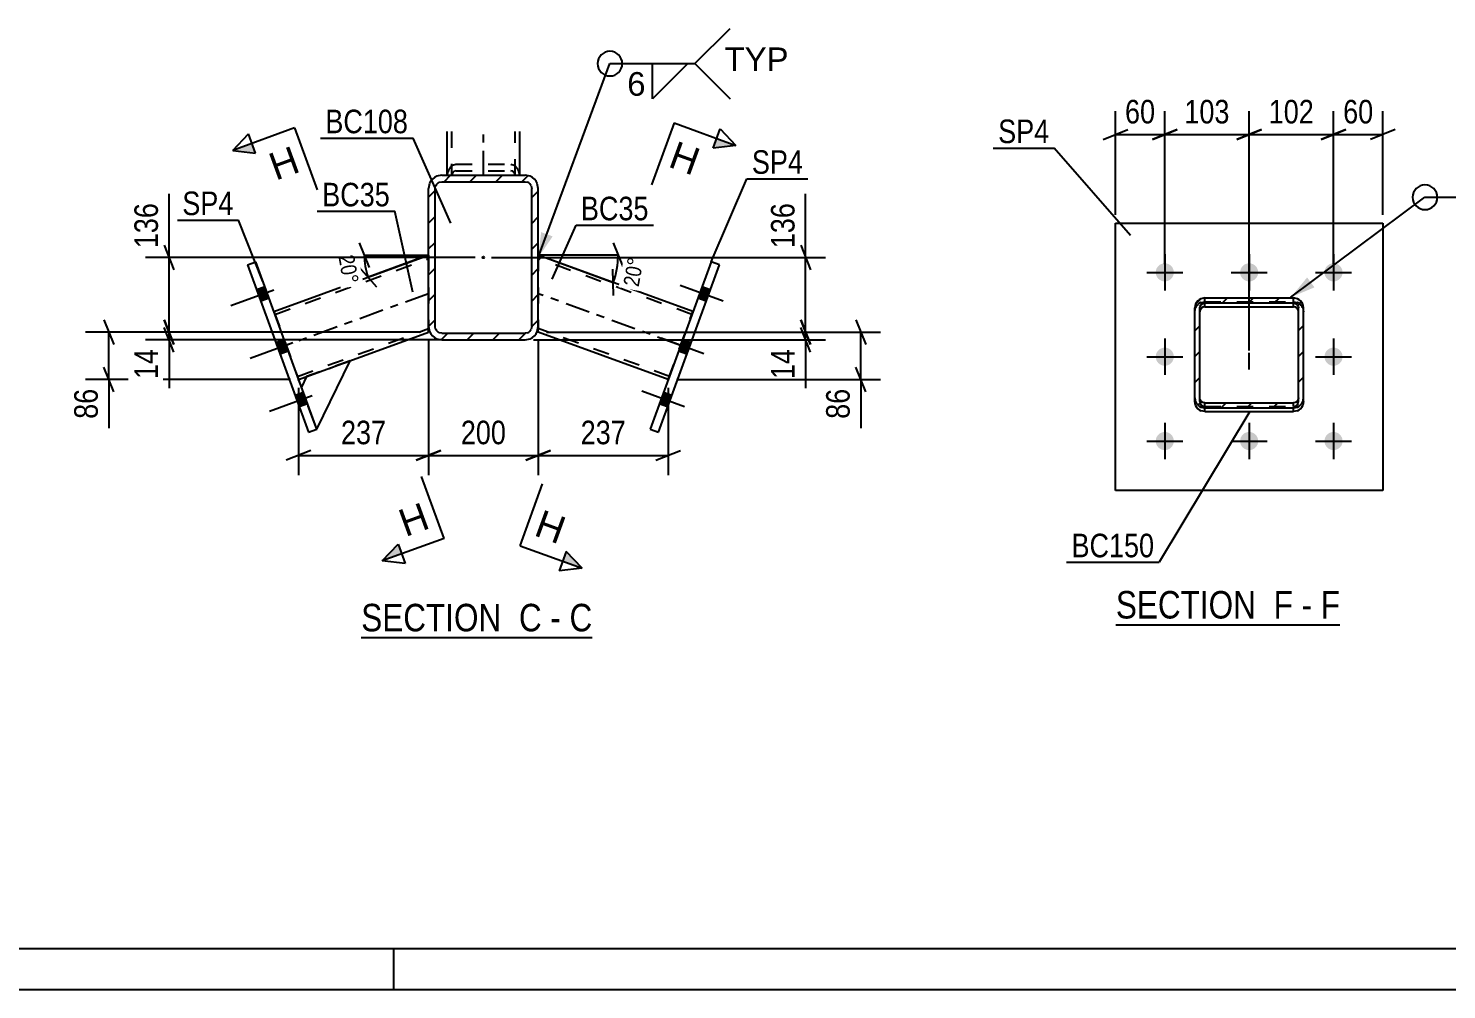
# Model space of a CAD drawing. Header units: millimetres. Extents: x -81 to 760, y -449 to 145.
# Drawn here: x 85.7 to 258, y -448.7 to -331.8 of the extents above; entities that cross this region are included whole.
import ezdxf

# ---------------------------------------------------------------- set-up
doc = ezdxf.new("R2010")
doc.units = ezdxf.units.MM
doc.linetypes.add('DXK_LINE_DOT2', pattern=[3.9198, 1.9599, -1.9599])
doc.linetypes.add('DXK_LINE_DOT3', pattern=[5.9187, 2.979, -0.9799, 0.9799, -0.9799])
doc.styles.add('Arial', font='ARIAL.TTF', dxfattribs={"height": 0.2})
doc.styles.add('Arial Narrow', font='ARIALN.TTF', dxfattribs={"height": 0.2})

# ---------------------------------------------------------------- blocks, each defined once
blk = doc.blocks.new('Unknown-389626899-1162 - 18990')
at = {"color": 5, "linetype": 'Continuous'}
for p, q in [((-75.92, -443.66), (755.08, -443.66)), ((130.08, -448.66), (130.08, -443.66)), ((-80.92, -448.66), (760.08, -448.66))]:
    blk.add_line(p, q, dxfattribs=at)
blk = doc.blocks.new('Unknown-389626899-13 - 32432')
at = {"color": 6, "linetype": 'Continuous'}
blk.add_line((126.12, -405.86), (154.19, -405.86), dxfattribs=at)
at = {"color": 0, "linetype": 'Continuous'}
for points in [[(144.23, -405.11), (144.23, -401.61), (126.12, -401.61), (126.12, -405.11)], [(148.05, -405.11), (148.05, -401.61), (145.28, -401.61), (145.28, -405.11)], [(150.37, -405.11), (150.37, -401.61), (149.1, -401.61), (149.1, -405.11)], [(154.19, -405.11), (154.19, -401.61), (151.42, -401.61), (151.42, -405.11)]]:
    blk.add_wipeout(points, dxfattribs=at)
at = {"color": 7, "linetype": 'Continuous', "style": 'Arial Narrow'}
for s, p in [('SECTION ', (126.12, -405.11)), ('C', (145.28, -405.11)), ('C', (151.42, -405.11)), ('-', (149.1, -405.11))]:
    blk.add_text(s, height=3.34, dxfattribs=at).set_placement(p)
blk = doc.blocks.new('Unknown-389626899-17 - 45173')
at = {"color": 6, "linetype": 'Continuous'}
blk.add_line((217.8, -404.3), (245.02, -404.3), dxfattribs=at)
at = {"color": 0, "linetype": 'Continuous'}
for points in [[(235.91, -403.55), (235.91, -400.05), (217.8, -400.05), (217.8, -403.55)], [(239.3, -403.55), (239.3, -400.05), (236.96, -400.05), (236.96, -403.55)], [(241.63, -403.55), (241.63, -400.05), (240.35, -400.05), (240.35, -403.55)], [(245.02, -403.55), (245.02, -400.05), (242.68, -400.05), (242.68, -403.55)]]:
    blk.add_wipeout(points, dxfattribs=at)
at = {"color": 7, "linetype": 'Continuous', "style": 'Arial Narrow'}
for s, p in [('SECTION ', (217.8, -403.55)), ('F', (236.96, -403.55)), ('F', (242.68, -403.55)), ('-', (240.35, -403.55))]:
    blk.add_text(s, height=3.34, dxfattribs=at).set_placement(p)
blk = doc.blocks.new('Part-389626899-32600 - 32432')
at = {"color": 7, "linetype": 'DXK_LINE_DOT3'}
for p, q in [((118.51, -374.5), (124.78, -372.22)), ((120.71, -380.54), (118.51, -374.5))]:
    blk.add_line(p, q, dxfattribs=at)
at = {"color": 7, "linetype": 'DXK_LINE_DOT2'}
for p, q in [((124.78, -372.22), (119.45, -374.15)), ((120.71, -380.54), (118.86, -375.44))]:
    blk.add_line(p, q, dxfattribs=at)
at = {"color": 2, "linetype": 'Continuous'}
for p, q in [((120.71, -380.54), (124.78, -372.22)), ((119.45, -374.15), (118.86, -375.44))]:
    blk.add_line(p, q, dxfattribs=at)
blk = doc.blocks.new('Part-389626899-32433 - 32432')
at = {"color": 2, "linetype": 'Continuous'}
for p, q in [((136.56, -349.67), (136.56, -344.37)), ((145.36, -344.37), (145.36, -349.67))]:
    blk.add_line(p, q, dxfattribs=at)
at = {"color": 7, "linetype": 'DXK_LINE_DOT2'}
for p, q in [((137.1, -344.37), (137.1, -349.67)), ((144.83, -349.67), (144.83, -344.37)), ((136.56, -349.67), (145.36, -349.67)), ((136.6, -349.67), (136.64, -349.31)), ((137.1, -349.67), (137.13, -349.67)), ((137.14, -349.61), (137.13, -349.67)), ((137.22, -348.45), (137.63, -348.33)), ((137.63, -349.13), (137.43, -349.19)), ((137.63, -348.33), (144.3, -348.33)), ((137.63, -349.13), (144.3, -349.13)), ((144.3, -348.33), (144.71, -348.45)), ((144.5, -349.19), (144.3, -349.13)), ((144.8, -349.67), (144.79, -349.61)), ((145.28, -349.31), (145.33, -349.67))]:
    blk.add_line(p, q, dxfattribs=at)
at = {"color": 7, "linetype": 'DXK_LINE_DOT3'}
blk.add_line((140.96, -349.67), (140.96, -344.37), dxfattribs=at)
at = {"color": 7, "linetype": 'DXK_LINE_DOT2'}
for centre, radius, start, end in [((138.05, -349.63), 1.44, 124.9769, 167.0015), ((137.84, -349.77), 0.72, 124.9769, 167.0015), ((144.09, -349.77), 0.72, 12.9985, 55.0231), ((143.88, -349.63), 1.44, 12.9985, 55.0231)]:
    blk.add_arc(centre, radius, start, end, dxfattribs=at)
blk = doc.blocks.new('Bolt-389626899-32618 - 32432')
at = {"linetype": 'Continuous'}
for points in [[(168.01, -364.99), (168.51, -363.62), (167.51, -363.25), (167.01, -364.63)], [(168.01, -364.99), (168.51, -363.62), (167.51, -363.25), (167.01, -364.63)], [(168.01, -364.99), (168.51, -363.62), (167.51, -363.25), (167.01, -364.63)], [(165.67, -371.41), (166.17, -370.04), (165.17, -369.67), (164.67, -371.05)], [(165.67, -371.41), (166.17, -370.04), (165.17, -369.67), (164.67, -371.05)], [(163.33, -377.84), (163.84, -376.46), (162.83, -376.09), (162.33, -377.47)], [(163.33, -377.84), (163.84, -376.46), (162.83, -376.09), (162.33, -377.47)], [(163.33, -377.84), (163.84, -376.46), (162.83, -376.09), (162.33, -377.47)]]:
    blk.add_hatch(color=1, dxfattribs=at).paths.add_polyline_path(points)
at = {"color": 1, "linetype": 'Continuous'}
for p, q in [((170.08, -364.97), (164.88, -363.07)), ((170.08, -364.97), (164.88, -363.07)), ((170.08, -364.97), (164.88, -363.07)), ((168.51, -363.62), (167.51, -363.25)), ((168.51, -363.62), (167.51, -363.25)), ((168.51, -363.62), (167.51, -363.25)), ((168.01, -364.99), (167.01, -364.63)), ((168.01, -364.99), (167.01, -364.63)), ((168.01, -364.99), (167.01, -364.63)), ((167.74, -371.39), (162.54, -369.49)), ((167.74, -371.39), (162.54, -369.49)), ((166.17, -370.04), (165.17, -369.67)), ((166.17, -370.04), (165.17, -369.67)), ((165.67, -371.41), (164.67, -371.05)), ((165.67, -371.41), (164.67, -371.05)), ((165.4, -377.81), (160.2, -375.92)), ((165.4, -377.81), (160.2, -375.92)), ((165.4, -377.81), (160.2, -375.92)), ((163.84, -376.46), (162.83, -376.09)), ((163.84, -376.46), (162.83, -376.09)), ((163.84, -376.46), (162.83, -376.09)), ((163.33, -377.84), (162.33, -377.47)), ((163.33, -377.84), (162.33, -377.47)), ((163.33, -377.84), (162.33, -377.47))]:
    blk.add_line(p, q, dxfattribs=at)
blk = doc.blocks.new('Part-389626899-32493 - 32432')
at = {"color": 2, "linetype": 'Continuous'}
for p, q in [((168.62, -360.18), (161.21, -380.54)), ((162.22, -380.91), (169.63, -360.55)), ((169.63, -360.55), (168.62, -360.18)), ((161.21, -380.54), (162.22, -380.91))]:
    blk.add_line(p, q, dxfattribs=at)
at = {"color": 7, "linetype": 'DXK_LINE_DOT3'}
blk.add_line((165.42, -370.54), (165.42, -370.54), dxfattribs=at)
blk = doc.blocks.new('Part-389626899-32445 - 32432')
at = {"color": 2, "linetype": 'Continuous'}
for p, q in [((115.5, -366.23), (134.3, -359.39)), ((134.3, -368.75), (134.3, -368.07)), ((118.51, -374.5), (134.3, -368.75))]:
    blk.add_line(p, q, dxfattribs=at)
at = {"color": 7, "linetype": 'DXK_LINE_DOT2'}
for p, q in [((115.64, -366.6), (134.3, -359.81)), ((134.3, -359.45), (134.3, -359.39)), ((134.3, -359.39), (134.3, -368.07)), ((115.5, -366.23), (118.51, -374.5)), ((118.38, -374.12), (134.3, -368.32))]:
    blk.add_line(p, q, dxfattribs=at)
at = {"color": 7, "linetype": 'DXK_LINE_DOT3'}
blk.add_line((134.3, -364.07), (117.01, -370.36), dxfattribs=at)
blk = doc.blocks.new('Part-389626899-32448 - 32432')
at = {"linetype": 'Continuous'}
h = blk.add_hatch(dxfattribs=at)
h.set_pattern_fill('', scale=0.7, style=0, pattern_type=0)
h.set_pattern_definition([(45, (134.297, -368.0675), (-1.57154, 1.57154), [])])
h.paths.add_polyline_path([(134.3, -351.27), (134.3, -368.07), (134.42, -368.68), (134.77, -369.2), (135.28, -369.55), (135.9, -369.67), (146.03, -369.67), (146.64, -369.55), (147.16, -369.2), (147.51, -368.68), (147.63, -368.07), (147.63, -351.27), (147.51, -350.66), (147.16, -350.14), (146.64, -349.79), (146.03, -349.67), (135.9, -349.67), (135.28, -349.79), (134.77, -350.14), (134.42, -350.66)])
h.paths.add_polyline_path([(135.33, -350.7), (135.59, -350.53), (135.9, -350.47), (146.03, -350.47), (146.34, -350.53), (146.6, -350.7), (146.77, -350.96), (146.83, -351.27), (146.83, -368.07), (146.77, -368.37), (146.6, -368.63), (146.34, -368.81), (146.03, -368.87), (135.9, -368.87), (135.59, -368.81), (135.33, -368.63), (135.16, -368.37), (135.1, -368.07), (135.1, -351.27), (135.16, -350.96)])
blk.add_hatch(color=246, dxfattribs=at).paths.add_polyline_path([(140.96, -359.77, -1), (140.96, -359.57, -1)])
at = {"color": 2, "linetype": 'Continuous'}
for p, q in [((135.9, -349.67), (135.28, -349.79)), ((135.9, -349.67), (146.03, -349.67)), ((146.64, -349.79), (146.03, -349.67)), ((134.42, -350.66), (134.3, -351.27)), ((134.3, -368.07), (134.3, -351.27)), ((135.1, -351.27), (135.16, -350.96)), ((135.1, -368.07), (135.1, -351.27)), ((135.59, -350.53), (135.9, -350.47)), ((135.9, -350.47), (146.03, -350.47)), ((146.03, -350.47), (146.34, -350.53)), ((146.77, -350.96), (146.83, -351.27)), ((146.83, -368.07), (146.83, -351.27)), ((147.63, -351.27), (147.51, -350.66)), ((147.63, -368.07), (147.63, -351.27)), ((134.3, -368.07), (134.42, -368.68)), ((135.16, -368.37), (135.1, -368.07)), ((146.83, -368.07), (146.77, -368.37)), ((147.51, -368.68), (147.63, -368.07)), ((135.28, -369.55), (135.9, -369.67)), ((135.9, -368.87), (135.59, -368.81)), ((135.9, -368.87), (146.03, -368.87)), ((135.9, -369.67), (146.03, -369.67)), ((146.34, -368.81), (146.03, -368.87)), ((146.03, -369.67), (146.64, -369.55))]:
    blk.add_line(p, q, dxfattribs=at)
at = {"color": 7, "linetype": 'DXK_LINE_DOT3'}
blk.add_line((140.96, -359.67), (140.96, -359.67), dxfattribs=at)
at = {"color": 246, "linetype": 'DXK_LINE_DOT2'}
blk.add_line((140.96, -359.67), (140.96, -359.67), dxfattribs=at)
at = {"color": 246, "linetype": 'Continuous'}
blk.add_circle((140.96, -359.67), 0.1, dxfattribs=at)
at = {"color": 2, "linetype": 'Continuous'}
for centre, radius, start, end in [((135.9, -351.27), 1.6, 112.5, 157.5), ((135.9, -351.27), 0.8, 112.5, 157.5), ((146.03, -351.27), 0.8, 22.5, 67.5), ((146.03, -351.27), 1.6, 22.5, 67.5), ((135.9, -368.07), 1.6, 202.5, 247.5), ((135.9, -368.07), 0.8, 202.5, 247.5), ((146.03, -368.07), 0.8, 292.5, 337.5), ((146.03, -368.07), 1.6, 292.5, 337.5)]:
    blk.add_arc(centre, radius, start, end, dxfattribs=at)
blk = doc.blocks.new('Bolt-389626899-32619 - 32432')
at = {"linetype": 'Continuous'}
for points in [[(114.92, -364.63), (114.42, -363.25), (113.42, -363.62), (113.92, -364.99)], [(114.92, -364.63), (114.42, -363.25), (113.42, -363.62), (113.92, -364.99)], [(114.92, -364.63), (114.42, -363.25), (113.42, -363.62), (113.92, -364.99)], [(117.26, -371.05), (116.76, -369.67), (115.76, -370.04), (116.26, -371.41)], [(117.26, -371.05), (116.76, -369.67), (115.76, -370.04), (116.26, -371.41)], [(119.6, -377.47), (119.09, -376.09), (118.09, -376.46), (118.59, -377.84)], [(119.6, -377.47), (119.09, -376.09), (118.09, -376.46), (118.59, -377.84)], [(119.6, -377.47), (119.09, -376.09), (118.09, -376.46), (118.59, -377.84)]]:
    blk.add_hatch(color=1, dxfattribs=at).paths.add_polyline_path(points)
at = {"color": 1, "linetype": 'Continuous'}
for p, q in [((114.42, -363.25), (113.42, -363.62)), ((114.42, -363.25), (113.42, -363.62)), ((114.42, -363.25), (113.42, -363.62)), ((115.49, -363.64), (110.29, -365.54)), ((115.49, -363.64), (110.29, -365.54)), ((115.49, -363.64), (110.29, -365.54)), ((114.92, -364.63), (113.92, -364.99)), ((114.92, -364.63), (113.92, -364.99)), ((114.92, -364.63), (113.92, -364.99)), ((117.82, -370.06), (112.62, -371.96)), ((117.82, -370.06), (112.62, -371.96)), ((116.76, -369.67), (115.76, -370.04)), ((116.76, -369.67), (115.76, -370.04)), ((117.26, -371.05), (116.26, -371.41)), ((117.26, -371.05), (116.26, -371.41)), ((120.16, -376.49), (114.96, -378.38)), ((120.16, -376.49), (114.96, -378.38)), ((120.16, -376.49), (114.96, -378.38)), ((119.09, -376.09), (118.09, -376.46)), ((119.09, -376.09), (118.09, -376.46)), ((119.09, -376.09), (118.09, -376.46)), ((119.6, -377.47), (118.59, -377.84)), ((119.6, -377.47), (118.59, -377.84)), ((119.6, -377.47), (118.59, -377.84))]:
    blk.add_line(p, q, dxfattribs=at)
blk = doc.blocks.new('Part-389626899-32492 - 32432')
at = {"color": 2, "linetype": 'Continuous'}
for p, q in [((166.42, -366.23), (147.63, -359.39)), ((147.63, -368.5), (147.63, -368.07)), ((147.63, -368.69), (147.63, -368.5)), ((147.63, -368.75), (147.63, -368.69)), ((163.41, -374.5), (147.63, -368.75))]:
    blk.add_line(p, q, dxfattribs=at)
at = {"color": 7, "linetype": 'DXK_LINE_DOT2'}
for p, q in [((147.63, -359.45), (147.63, -359.39)), ((147.63, -359.39), (147.63, -368.23)), ((166.29, -366.6), (147.63, -359.81)), ((163.41, -374.5), (166.42, -366.23)), ((147.63, -368.5), (147.63, -368.23)), ((163.55, -374.12), (147.63, -368.32))]:
    blk.add_line(p, q, dxfattribs=at)
at = {"color": 7, "linetype": 'DXK_LINE_DOT3'}
blk.add_line((164.92, -370.36), (147.63, -364.07), dxfattribs=at)
blk = doc.blocks.new('Part-389626899-32494 - 32432')
at = {"color": 2, "linetype": 'Continuous'}
for p, q in [((112.3, -360.55), (113.3, -360.18)), ((112.3, -360.55), (119.71, -380.91)), ((120.71, -380.54), (113.3, -360.18)), ((119.71, -380.91), (120.71, -380.54))]:
    blk.add_line(p, q, dxfattribs=at)
at = {"color": 7, "linetype": 'DXK_LINE_DOT3'}
blk.add_line((116.51, -370.54), (116.51, -370.54), dxfattribs=at)
blk = doc.blocks.new('Part-389626899-45261 - 45173')
at = {"linetype": 'Continuous'}
h = blk.add_hatch(dxfattribs=at)
h.set_pattern_fill('', scale=0.7, style=0, pattern_type=0)
h.set_pattern_definition([(45, (228.1324, -364.6872), (-1.57154, 1.57154), [])])
h.paths.add_polyline_path([(228.59, -364.59), (228.13, -364.69), (227.74, -364.95), (227.48, -365.34), (227.39, -365.81), (227.39, -376.74), (227.48, -377.21), (227.74, -377.6), (228.13, -377.86), (228.59, -377.96), (239.39, -377.96), (239.85, -377.86), (240.24, -377.6), (240.5, -377.21), (240.59, -376.74), (240.59, -365.81), (240.5, -365.34), (240.24, -364.95), (239.85, -364.69), (239.39, -364.59)])
h.paths.add_polyline_path([(239.39, -365.2), (239.62, -365.25), (239.82, -365.38), (239.95, -365.58), (239.99, -365.81), (239.99, -376.74), (239.95, -376.97), (239.82, -377.17), (239.62, -377.3), (239.39, -377.35), (228.59, -377.35), (228.36, -377.3), (228.17, -377.17), (228.04, -376.97), (227.99, -376.74), (227.99, -365.81), (228.04, -365.58), (228.17, -365.38), (228.36, -365.25), (228.59, -365.2)])
at = {"color": 2, "linetype": 'Continuous'}
for p, q in [((228.59, -364.59), (228.13, -364.69)), ((228.17, -365.38), (228.36, -365.25)), ((228.36, -365.25), (228.59, -365.2)), ((228.59, -364.59), (239.39, -364.59)), ((228.59, -365.65), (228.59, -365.2)), ((228.59, -365.2), (239.39, -365.2)), ((239.85, -364.69), (239.39, -364.59)), ((239.39, -365.65), (239.39, -365.2)), ((239.39, -365.2), (239.62, -365.25)), ((239.62, -365.25), (239.82, -365.38)), ((227.48, -365.34), (227.39, -365.81)), ((227.39, -376.74), (227.39, -365.81)), ((227.99, -365.81), (228.04, -365.58)), ((227.99, -376.74), (227.99, -365.81)), ((228.04, -366.03), (227.99, -366.26)), ((228.04, -365.58), (228.17, -365.38)), ((228.17, -365.83), (228.04, -366.03)), ((228.36, -365.7), (228.17, -365.83)), ((228.59, -365.65), (228.36, -365.7)), ((228.59, -365.65), (239.39, -365.65)), ((239.62, -365.7), (239.39, -365.65)), ((239.82, -365.83), (239.62, -365.7)), ((239.82, -365.38), (239.95, -365.58)), ((239.95, -366.03), (239.82, -365.83)), ((239.95, -365.58), (239.99, -365.81)), ((239.99, -366.26), (239.95, -366.03)), ((239.99, -376.74), (239.99, -365.81)), ((240.59, -365.81), (240.5, -365.34)), ((240.59, -376.74), (240.59, -365.81)), ((227.39, -377.19), (227.39, -376.74)), ((227.39, -376.74), (227.48, -377.21)), ((227.48, -377.66), (227.39, -377.19)), ((228.04, -376.97), (227.99, -376.74)), ((228.17, -377.17), (228.04, -376.97)), ((228.36, -377.3), (228.17, -377.17)), ((228.59, -377.35), (228.36, -377.3)), ((239.62, -377.3), (239.39, -377.35)), ((239.82, -377.17), (239.62, -377.3)), ((239.95, -376.97), (239.82, -377.17)), ((239.99, -376.74), (239.95, -376.97)), ((240.5, -377.21), (240.59, -376.74)), ((240.59, -377.19), (240.5, -377.66)), ((240.59, -377.19), (240.59, -376.74)), ((228.13, -377.86), (228.59, -377.96)), ((228.59, -378.41), (228.13, -378.31)), ((228.59, -377.35), (239.39, -377.35)), ((228.59, -378.41), (228.59, -377.96)), ((228.59, -377.96), (239.39, -377.96)), ((228.59, -378.41), (239.39, -378.41)), ((239.39, -377.96), (239.85, -377.86)), ((239.39, -378.41), (239.39, -377.96)), ((239.85, -378.31), (239.39, -378.41))]:
    blk.add_line(p, q, dxfattribs=at)
at = {"color": 7, "linetype": 'DXK_LINE_DOT2'}
for p, q in [((228.13, -365.14), (228.59, -365.05)), ((228.59, -365.05), (228.59, -364.59)), ((228.59, -365.05), (239.39, -365.05)), ((239.39, -365.05), (239.39, -364.59)), ((239.39, -365.05), (239.85, -365.14)), ((227.39, -366.26), (227.48, -365.8)), ((227.39, -376.74), (227.39, -365.81)), ((227.99, -377.19), (227.99, -365.81)), ((239.99, -377.19), (239.99, -365.81)), ((240.5, -365.8), (240.59, -366.26)), ((240.59, -376.74), (240.59, -365.81)), ((227.99, -377.19), (228.04, -377.42)), ((239.95, -377.42), (239.99, -377.19)), ((228.04, -377.42), (228.17, -377.62)), ((228.17, -377.62), (228.36, -377.75)), ((228.36, -377.75), (228.59, -377.8)), ((228.59, -377.8), (228.59, -377.35)), ((228.59, -377.8), (239.39, -377.8)), ((239.39, -377.8), (239.39, -377.35)), ((239.39, -377.8), (239.62, -377.75)), ((239.62, -377.75), (239.82, -377.62)), ((239.82, -377.62), (239.95, -377.42))]:
    blk.add_line(p, q, dxfattribs=at)
at = {"color": 7, "linetype": 'DXK_LINE_DOT3'}
blk.add_line((233.99, -373.28), (233.99, -371.28), dxfattribs=at)
at = {"color": 2, "linetype": 'Continuous'}
for centre, start, end in [((228.6, -365.8), 112.8504, 157.8474), ((239.38, -365.8), 22.1526, 67.1496), ((228.6, -376.75), 202.1526, 247.1496), ((239.38, -376.75), 292.8504, 337.8474), ((228.6, -377.2), 202.1526, 247.1496), ((239.38, -377.2), 292.8504, 337.8474)]:
    blk.add_arc(centre, 1.21, start, end, dxfattribs=at)
at = {"color": 7, "linetype": 'DXK_LINE_DOT2'}
for centre, start, end in [((228.6, -366.25), 112.8504, 157.8474), ((239.38, -366.25), 22.1526, 67.1496)]:
    blk.add_arc(centre, 1.21, start, end, dxfattribs=at)
blk = doc.blocks.new('Part-389626899-45270 - 45173')
at = {"color": 2, "linetype": 'Continuous'}
for p, q in [((217.74, -387.98), (217.74, -355.48)), ((217.74, -355.48), (250.24, -355.48)), ((250.24, -355.48), (250.24, -387.98)), ((250.24, -387.98), (217.74, -387.98))]:
    blk.add_line(p, q, dxfattribs=at)
blk = doc.blocks.new('Bolt-389626899-45364 - 45173')
at = {"linetype": 'Continuous'}
for points in [[(223.74, -360.38, -1), (223.74, -362.58, -1)], [(233.99, -360.38, -1), (233.99, -362.58, -1)], [(244.24, -360.38, -1), (244.24, -362.58, -1)], [(223.74, -370.63, -1), (223.74, -372.83, -1)], [(244.24, -370.63, -1), (244.24, -372.83, -1)], [(223.74, -380.88, -1), (223.74, -383.08, -1)], [(233.99, -380.88, -1), (233.99, -383.08, -1)], [(244.24, -380.88, -1), (244.24, -383.08, -1)]]:
    blk.add_hatch(color=1, dxfattribs=at).paths.add_polyline_path(points)
at = {"color": 1, "linetype": 'Continuous'}
for p, q in [((223.74, -359.28), (223.74, -363.68)), ((233.99, -359.28), (233.99, -363.68)), ((244.24, -359.28), (244.24, -363.68)), ((221.54, -361.48), (225.94, -361.48)), ((231.79, -361.48), (236.19, -361.48)), ((242.04, -361.48), (246.44, -361.48)), ((223.74, -369.53), (223.74, -373.93)), ((244.24, -369.53), (244.24, -373.93)), ((221.54, -371.73), (225.94, -371.73)), ((242.04, -371.73), (246.44, -371.73)), ((223.74, -379.78), (223.74, -384.18)), ((233.99, -379.78), (233.99, -384.18)), ((244.24, -379.78), (244.24, -384.18)), ((221.54, -381.98), (225.94, -381.98)), ((231.79, -381.98), (236.19, -381.98)), ((242.04, -381.98), (246.44, -381.98))]:
    blk.add_line(p, q, dxfattribs=at)
blk = doc.blocks.new('StraightDimension-389626899-70365 - 32432')
at = {"color": 7, "linetype": 'Continuous'}
for p, q in [((179.51, -367.25), (180.71, -370.25)), ((180.71, -371.17), (179.51, -368.17)), ((147.03, -369.67), (182.51, -369.67)), ((148.63, -368.75), (182.51, -368.75)), ((180.11, -369.67), (180.11, -368.75))]:
    blk.add_line(p, q, dxfattribs=at)
at = {"color": 0}
blk.add_wipeout([(179.36, -370.19), (175.16, -370.19), (175.16, -375.05), (179.36, -375.05)], dxfattribs=at)
at = {"color": 7, "linetype": 'Continuous'}
blk.add_line((180.11, -369.67), (180.11, -375.57), dxfattribs=at)
blk.add_line((180.11, -369.67), (180.11, -375.57), dxfattribs=at)
at = {"color": 3, "style": 'Arial Narrow'}
blk.add_text('14', height=2.863, rotation=90.0002, dxfattribs=at).set_placement((178.76, -374.45))
blk = doc.blocks.new('StraightDimension-389626899-35721 - 32432')
at = {"color": 7, "linetype": 'Continuous'}
for p, q in [((94.86, -367.25), (96.06, -370.25)), ((133.3, -368.75), (92.61, -368.75)), ((95.46, -374.5), (95.46, -368.75)), ((96.06, -376), (94.86, -373)), ((117.51, -374.5), (92.61, -374.5))]:
    blk.add_line(p, q, dxfattribs=at)
at = {"color": 0}
blk.add_wipeout([(94.71, -375.02), (90.51, -375.02), (90.51, -379.88), (94.71, -379.88)], dxfattribs=at)
at = {"color": 7, "linetype": 'Continuous'}
blk.add_line((95.46, -374.5), (95.46, -380.4), dxfattribs=at)
blk.add_line((95.46, -374.5), (95.46, -380.4), dxfattribs=at)
at = {"color": 3, "style": 'Arial Narrow'}
blk.add_text('86', height=2.863, rotation=90.0002, dxfattribs=at).set_placement((94.11, -379.28))
blk = doc.blocks.new('StraightDimension-389626899-37338 - 32432')
at = {"color": 7, "linetype": 'Continuous'}
for p, q in [((186.21, -367.25), (187.41, -370.25)), ((148.63, -368.75), (189.21, -368.75)), ((186.81, -374.5), (186.81, -368.75)), ((187.41, -376), (186.21, -373)), ((164.41, -374.5), (189.21, -374.5))]:
    blk.add_line(p, q, dxfattribs=at)
at = {"color": 0}
blk.add_wipeout([(186.06, -375.02), (181.86, -375.02), (181.86, -379.88), (186.06, -379.88)], dxfattribs=at)
at = {"color": 7, "linetype": 'Continuous'}
blk.add_line((186.81, -374.5), (186.81, -380.4), dxfattribs=at)
blk.add_line((186.81, -374.5), (186.81, -380.4), dxfattribs=at)
at = {"color": 3, "style": 'Arial Narrow'}
blk.add_text('86', height=2.863, rotation=90.0002, dxfattribs=at).set_placement((185.46, -379.28))
blk = doc.blocks.new('StraightDimension-389626899-70444 - 32432')
at = {"color": 7, "linetype": 'Continuous'}
for p, q in [((102.17, -367.25), (103.37, -370.25)), ((103.37, -371.17), (102.17, -368.17)), ((133.3, -368.75), (99.92, -368.75)), ((135.89, -369.67), (99.92, -369.67)), ((102.77, -369.67), (102.77, -368.75))]:
    blk.add_line(p, q, dxfattribs=at)
at = {"color": 0}
blk.add_wipeout([(102.02, -370.19), (97.82, -370.19), (97.82, -375.05), (102.02, -375.05)], dxfattribs=at)
at = {"color": 7, "linetype": 'Continuous'}
blk.add_line((102.77, -369.67), (102.77, -375.57), dxfattribs=at)
blk.add_line((102.77, -369.67), (102.77, -375.57), dxfattribs=at)
at = {"color": 3, "style": 'Arial Narrow'}
blk.add_text('14', height=2.863, rotation=90.0002, dxfattribs=at).set_placement((101.42, -374.45))
blk = doc.blocks.new('StraightDimension-389626899-37373 - 32432')
at = {"color": 7, "linetype": 'Continuous'}
for p, q in [((134.3, -369.75), (134.3, -386.12)), ((118.51, -375.5), (118.51, -386.12)), ((120.01, -383.12), (117.01, -384.32)), ((118.51, -383.72), (134.3, -383.72)), ((132.8, -384.32), (135.8, -383.12))]:
    blk.add_line(p, q, dxfattribs=at)
at = {"color": 0}
blk.add_wipeout([(129.75, -382.97), (129.75, -378.77), (123.06, -378.77), (123.06, -382.97)], dxfattribs=at)
at = {"color": 3, "style": 'Arial Narrow'}
blk.add_text('237', height=2.863, dxfattribs=at).set_placement((123.66, -382.37))
blk = doc.blocks.new('StraightDimension-389626899-37371 - 32432')
at = {"color": 7, "linetype": 'Continuous'}
for p, q in [((147.63, -369.75), (147.63, -386.12)), ((163.41, -375.5), (163.41, -386.12)), ((149.13, -383.12), (146.13, -384.32)), ((147.63, -383.72), (163.41, -383.72)), ((161.91, -384.32), (164.91, -383.12))]:
    blk.add_line(p, q, dxfattribs=at)
at = {"color": 0}
blk.add_wipeout([(158.86, -382.97), (158.86, -378.77), (152.18, -378.77), (152.18, -382.97)], dxfattribs=at)
at = {"color": 3, "style": 'Arial Narrow'}
blk.add_text('237', height=2.863, dxfattribs=at).set_placement((152.78, -382.37))
blk = doc.blocks.new('StraightDimension-389626899-37372 - 32432')
at = {"color": 7, "linetype": 'Continuous'}
for p, q in [((134.3, -369.75), (134.3, -386.12)), ((147.63, -369.75), (147.63, -386.12)), ((135.8, -383.12), (132.8, -384.32)), ((134.3, -383.72), (147.63, -383.72)), ((146.13, -384.32), (149.13, -383.12))]:
    blk.add_line(p, q, dxfattribs=at)
at = {"color": 0}
blk.add_wipeout([(144.31, -382.97), (144.31, -378.77), (137.62, -378.77), (137.62, -382.97)], dxfattribs=at)
at = {"color": 3, "style": 'Arial Narrow'}
blk.add_text('200', height=2.863, dxfattribs=at).set_placement((138.22, -382.37))
blk = doc.blocks.new('AngleDimension-389626899-37490 - 32432')
at = {"color": 7, "linetype": 'Continuous'}
for p, q in [((125.88, -357.89), (127.08, -360.89)), ((126.48, -359.39), (134.3, -359.39)), ((126.96, -362.06), (134.3, -359.39)), ((133.36, -359.73), (126.96, -362.06)), ((128.03, -363.26), (125.88, -360.85))]:
    blk.add_line(p, q, dxfattribs=at)
blk.add_arc((134.3, -359.39), 7.81, 180, 200, dxfattribs=at)
at = {"color": 0}
blk.add_wipeout([(123.63, -363.45), (126.39, -362.97), (125.64, -358.73), (122.88, -359.21)], dxfattribs=at)
at = {"color": 3, "style": 'Arial Narrow'}
blk.add_text('20°', height=1.909, rotation=-80.0021, dxfattribs=at).set_placement((123.34, -359.54))
blk = doc.blocks.new('AngleDimension-389626899-58280 - 32432')
at = {"color": 7, "linetype": 'Continuous'}
for p, q in [((156.72, -357.89), (157.92, -360.89)), ((157.32, -359.39), (147.63, -359.39)), ((156.73, -362.7), (147.63, -359.39)), ((148.57, -359.73), (156.73, -362.7)), ((156.78, -364.31), (156.68, -361.08))]:
    blk.add_line(p, q, dxfattribs=at)
blk.add_arc((147.63, -359.39), 9.69, 340, 360, dxfattribs=at)
at = {"color": 0}
blk.add_wipeout([(160.89, -359.54), (158.13, -359.05), (157.39, -363.29), (160.14, -363.78)], dxfattribs=at)
at = {"color": 3, "style": 'Arial Narrow'}
blk.add_text('20°', height=1.909, rotation=80.0021, dxfattribs=at).set_placement((159.82, -363.31))
blk = doc.blocks.new('StraightDimension-389626899-70364 - 32432')
at = {"color": 7, "linetype": 'Continuous'}
for p, q in [((179.51, -358.17), (180.71, -361.17)), ((141.96, -359.67), (182.51, -359.67)), ((180.11, -368.75), (180.11, -359.67)), ((180.71, -370.25), (179.51, -367.25)), ((148.63, -368.75), (182.51, -368.75))]:
    blk.add_line(p, q, dxfattribs=at)
at = {"color": 0}
blk.add_wipeout([(179.36, -352.46), (175.16, -352.46), (175.16, -359.14), (179.36, -359.14)], dxfattribs=at)
at = {"color": 7, "linetype": 'Continuous'}
blk.add_line((180.11, -359.67), (180.11, -351.93), dxfattribs=at)
blk.add_line((180.11, -359.67), (180.11, -351.93), dxfattribs=at)
at = {"color": 3, "style": 'Arial Narrow'}
blk.add_text('136', height=2.863, rotation=90.0002, dxfattribs=at).set_placement((178.76, -358.54))
blk = doc.blocks.new('StraightDimension-389626899-70443 - 32432')
at = {"color": 7, "linetype": 'Continuous'}
for p, q in [((102.17, -358.17), (103.37, -361.17)), ((139.96, -359.67), (99.92, -359.67)), ((102.77, -368.75), (102.77, -359.67)), ((103.37, -370.25), (102.17, -367.25)), ((133.3, -368.75), (99.92, -368.75))]:
    blk.add_line(p, q, dxfattribs=at)
at = {"color": 0}
blk.add_wipeout([(102.02, -352.46), (97.82, -352.46), (97.82, -359.14), (102.02, -359.14)], dxfattribs=at)
at = {"color": 7, "linetype": 'Continuous'}
blk.add_line((102.77, -359.67), (102.77, -351.93), dxfattribs=at)
blk.add_line((102.77, -359.67), (102.77, -351.93), dxfattribs=at)
at = {"color": 3, "style": 'Arial Narrow'}
blk.add_text('136', height=2.863, rotation=90.0002, dxfattribs=at).set_placement((101.42, -358.54))
blk = doc.blocks.new('StraightDimension-389626899-57906 - 45173')
at = {"color": 7, "linetype": 'Continuous'}
for p, q in [((223.74, -360.48), (223.74, -341.88)), ((233.99, -370.98), (233.99, -341.88)), ((222.24, -345.33), (225.24, -344.13)), ((235.49, -344.13), (232.49, -345.33)), ((223.74, -344.73), (233.99, -344.73))]:
    blk.add_line(p, q, dxfattribs=at)
at = {"color": 0}
blk.add_wipeout([(232.21, -343.98), (232.21, -339.78), (225.52, -339.78), (225.52, -343.98)], dxfattribs=at)
at = {"color": 3, "style": 'Arial Narrow'}
blk.add_text('103', height=2.863, dxfattribs=at).set_placement((226.12, -343.38))
blk = doc.blocks.new('StraightDimension-389626899-57904 - 45173')
at = {"color": 7, "linetype": 'Continuous'}
for p, q in [((244.24, -360.48), (244.24, -341.88)), ((250.24, -354.48), (250.24, -341.88)), ((242.74, -345.33), (245.74, -344.13)), ((251.74, -344.13), (248.74, -345.33)), ((244.24, -344.73), (250.24, -344.73))]:
    blk.add_line(p, q, dxfattribs=at)
at = {"color": 0}
blk.add_wipeout([(249.67, -343.98), (249.67, -339.78), (244.81, -339.78), (244.81, -343.98)], dxfattribs=at)
at = {"color": 3, "style": 'Arial Narrow'}
blk.add_text('60', height=2.863, dxfattribs=at).set_placement((245.41, -343.38))
blk = doc.blocks.new('StraightDimension-389626899-57905 - 45173')
at = {"color": 7, "linetype": 'Continuous'}
for p, q in [((233.99, -370.98), (233.99, -341.88)), ((244.24, -360.48), (244.24, -341.88)), ((232.49, -345.33), (235.49, -344.13)), ((245.74, -344.13), (242.74, -345.33)), ((233.99, -344.73), (244.24, -344.73))]:
    blk.add_line(p, q, dxfattribs=at)
at = {"color": 0}
blk.add_wipeout([(242.46, -343.98), (242.46, -339.78), (235.77, -339.78), (235.77, -343.98)], dxfattribs=at)
at = {"color": 3, "style": 'Arial Narrow'}
blk.add_text('102', height=2.863, dxfattribs=at).set_placement((236.37, -343.38))
blk = doc.blocks.new('StraightDimension-389626899-57907 - 45173')
at = {"color": 7, "linetype": 'Continuous'}
for p, q in [((217.74, -354.48), (217.74, -341.88)), ((223.74, -360.48), (223.74, -341.88)), ((216.24, -345.33), (219.24, -344.13)), ((225.24, -344.13), (222.24, -345.33)), ((217.74, -344.73), (223.74, -344.73))]:
    blk.add_line(p, q, dxfattribs=at)
at = {"color": 0}
blk.add_wipeout([(223.17, -343.98), (223.17, -339.78), (218.31, -339.78), (218.31, -343.98)], dxfattribs=at)
at = {"color": 3, "style": 'Arial Narrow'}
blk.add_text('60', height=2.863, dxfattribs=at).set_placement((218.91, -343.38))
blk = doc.blocks.new('Mark-389626899-70435 - 32432')
at = {"color": 0}
blk.add_wipeout([(129.6, -353.46), (129.6, -350.46), (121.38, -350.46), (121.38, -353.46)], dxfattribs=at)
blk.add_wipeout([(129.6, -353.46), (129.6, -350.46), (121.38, -350.46), (121.38, -353.46)], dxfattribs=at)
at = {"color": 30, "linetype": 'Continuous'}
for p in [(120.78, -354.06), (132.38, -363.87)]:
    blk.add_line(p, (130.2, -354.06), dxfattribs=at)
at = {"color": 3, "style": 'Arial Narrow'}
blk.add_text('BC35', height=2.863, dxfattribs=at).set_placement((121.38, -353.46))
blk = doc.blocks.new('SectionMark-389626899-71470 - 32432')
at = {"linetype": 'Continuous'}
blk.add_hatch(color=6, dxfattribs=at).paths.add_polyline_path([(168.86, -346.37), (169.29, -345.19), (171.64, -346.05)])
at = {"color": 6, "linetype": 'Continuous'}
for p, q in [((168.86, -346.37), (169.72, -344.02)), ((169.72, -344.02), (171.64, -346.05)), ((171.64, -346.05), (168.86, -346.37)), ((152.94, -397.44), (150.16, -397.76))]:
    blk.add_line(p, q, dxfattribs=at)
at = {"color": 0, "linetype": 'Continuous'}
for points in [[(166.43, -349.74), (167.63, -346.45), (164.46, -345.3), (163.27, -348.59)], [(150.12, -394.55), (151.32, -391.26), (148.15, -390.11), (146.96, -393.4)]]:
    blk.add_wipeout(points, dxfattribs=at)
at = {"linetype": 'Continuous'}
blk.add_hatch(color=6, dxfattribs=at).paths.add_polyline_path([(150.59, -396.58), (151.01, -395.41), (152.94, -397.44)])
at = {"color": 6, "linetype": 'Continuous'}
for p, q in [((164.12, -343.31), (161.39, -350.83)), ((164.12, -343.31), (171.64, -346.05)), ((145.42, -394.7), (148.15, -387.18)), ((145.42, -394.7), (152.94, -397.44)), ((151.01, -395.41), (150.16, -397.76)), ((152.94, -397.44), (151.01, -395.41))]:
    blk.add_line(p, q, dxfattribs=at)
at = {"color": 3, "linetype": 'Continuous', "style": 'Arial'}
for p in [(163.27, -348.59), (146.96, -393.4)]:
    blk.add_text('H', height=3.34, rotation=-20.002, dxfattribs=at).set_placement(p)
blk = doc.blocks.new('Mark-389626899-37365 - 32432')
at = {"color": 0}
blk.add_wipeout([(179.79, -349.5), (179.79, -346.5), (173.58, -346.5), (173.58, -349.5)], dxfattribs=at)
blk.add_wipeout([(179.79, -349.5), (179.79, -346.5), (173.58, -346.5), (173.58, -349.5)], dxfattribs=at)
at = {"color": 30, "linetype": 'Continuous'}
for p, q in [((168.62, -360.18), (172.98, -350.1)), ((172.98, -350.1), (180.39, -350.1))]:
    blk.add_line(p, q, dxfattribs=at)
at = {"color": 3, "style": 'Arial Narrow'}
blk.add_text('SP4', height=2.863, dxfattribs=at).set_placement((173.58, -349.5))
blk = doc.blocks.new('Mark-389626899-37360 - 32432')
at = {"color": 0}
blk.add_wipeout([(110.6, -354.52), (110.6, -351.52), (104.38, -351.52), (104.38, -354.52)], dxfattribs=at)
blk.add_wipeout([(110.6, -354.52), (110.6, -351.52), (104.38, -351.52), (104.38, -354.52)], dxfattribs=at)
at = {"color": 30, "linetype": 'Continuous'}
for p in [(103.78, -355.12), (114.18, -362.58)]:
    blk.add_line(p, (111.2, -355.12), dxfattribs=at)
at = {"color": 3, "style": 'Arial Narrow'}
blk.add_text('SP4', height=2.863, dxfattribs=at).set_placement((104.38, -354.52))
blk = doc.blocks.new('Mark-389626899-37434 - 32432')
at = {"color": 0}
blk.add_wipeout([(161.03, -355.15), (161.03, -352.15), (152.81, -352.15), (152.81, -355.15)], dxfattribs=at)
blk.add_wipeout([(161.03, -355.15), (161.03, -352.15), (152.81, -352.15), (152.81, -355.15)], dxfattribs=at)
at = {"color": 30, "linetype": 'Continuous'}
for p, q in [((149.3, -362.31), (152.21, -355.75)), ((152.21, -355.75), (161.63, -355.75))]:
    blk.add_line(p, q, dxfattribs=at)
at = {"color": 3, "style": 'Arial Narrow'}
blk.add_text('BC35', height=2.863, dxfattribs=at).set_placement((152.81, -355.15))
blk = doc.blocks.new('WeldMark-389626899-52309 - 32432')
at = {"linetype": 'Continuous'}
blk.add_hatch(color=30, dxfattribs=at).paths.add_polyline_path([(149.37, -357.11), (147.63, -359.67), (147.97, -356.59)])
at = {"color": 3, "linetype": 'Continuous'}
for q in [(170.94, -331.82), (170.94, -340.39)]:
    blk.add_line((166.65, -336.11), q, dxfattribs=at)
at = {"color": 30, "linetype": 'Continuous'}
blk.add_line((147.63, -359.67), (156.33, -336.11), dxfattribs=at)
at = {"color": 3, "linetype": 'Continuous'}
blk.add_arc((156.33, -336.11), 1.5, 90, 270, dxfattribs=at)
at = {"color": 0}
blk.add_wipeout([(160.85, -340.21), (160.85, -336.81), (158.23, -336.81), (158.23, -340.21)], dxfattribs=at)
at = {"color": 30, "linetype": 'Continuous'}
blk.add_line((156.33, -336.11), (166.65, -336.11), dxfattribs=at)
at = {"color": 3, "linetype": 'Continuous'}
for p, q in [((161.51, -336.11), (165.79, -336.11)), ((165.79, -336.11), (161.51, -340.39)), ((161.51, -340.39), (161.51, -336.11))]:
    blk.add_line(p, q, dxfattribs=at)
blk.add_arc((156.33, -336.11), 1.5, 270, 90, dxfattribs=at)
at = {"color": 3, "style": 'Arial'}
blk.add_text('6', height=2.87, dxfattribs=at).set_placement((158.43, -340.01))
at = {"color": 0, "linetype": 'Continuous'}
blk.add_wipeout([(178.02, -337.01), (178.02, -334.01), (170.25, -334.01), (170.25, -337.01)], dxfattribs=at)
blk.add_wipeout([(178.02, -337.01), (178.02, -334.01), (170.25, -334.01), (170.25, -337.01)], dxfattribs=at)
at = {"color": 3, "linetype": 'Continuous', "style": 'Arial'}
blk.add_text('TYP', height=2.865, dxfattribs=at).set_placement((170.25, -337.01))
blk = doc.blocks.new('SectionMark-389626899-71453 - 32432')
at = {"linetype": 'Continuous'}
blk.add_hatch(color=6, dxfattribs=at).paths.add_polyline_path([(112.86, -345.8), (113.29, -346.98), (110.51, -346.66)])
at = {"color": 6, "linetype": 'Continuous'}
for p, q in [((110.51, -346.66), (112.43, -344.63)), ((113.29, -346.98), (112.43, -344.63)), ((110.51, -346.66), (113.29, -346.98)), ((131.45, -396.87), (128.67, -396.55))]:
    blk.add_line(p, q, dxfattribs=at)
at = {"color": 0, "linetype": 'Continuous'}
for points in [[(118.88, -349.19), (117.68, -345.91), (114.52, -347.06), (115.72, -350.35)], [(134.65, -392.51), (133.45, -389.22), (130.28, -390.38), (131.48, -393.67)]]:
    blk.add_wipeout(points, dxfattribs=at)
at = {"linetype": 'Continuous'}
blk.add_hatch(color=6, dxfattribs=at).paths.add_polyline_path([(130.59, -394.52), (131.02, -395.7), (128.67, -396.55)])
at = {"color": 6, "linetype": 'Continuous'}
for p, q in [((118.03, -343.92), (110.51, -346.66)), ((118.03, -343.92), (120.76, -351.44)), ((136.19, -393.82), (133.45, -386.3)), ((136.19, -393.82), (128.67, -396.55)), ((128.67, -396.55), (130.59, -394.52)), ((130.59, -394.52), (131.45, -396.87))]:
    blk.add_line(p, q, dxfattribs=at)
at = {"color": 3, "linetype": 'Continuous', "style": 'Arial'}
for p in [(115.72, -350.35), (131.48, -393.67)]:
    blk.add_text('H', height=3.34, rotation=20.002, dxfattribs=at).set_placement(p)
blk = doc.blocks.new('Mark-389626899-71478 - 32432')
at = {"color": 0}
blk.add_wipeout([(131.81, -344.57), (131.81, -341.57), (121.76, -341.57), (121.76, -344.57)], dxfattribs=at)
blk.add_wipeout([(131.81, -344.57), (131.81, -341.57), (121.76, -341.57), (121.76, -344.57)], dxfattribs=at)
at = {"color": 30, "linetype": 'Continuous'}
for p in [(121.16, -345.17), (137.02, -355.51)]:
    blk.add_line(p, (132.41, -345.17), dxfattribs=at)
at = {"color": 3, "style": 'Arial Narrow'}
blk.add_text('BC108', height=2.863, dxfattribs=at).set_placement((121.76, -344.57))
blk = doc.blocks.new('WeldMark-389626899-52542 - 45173')
at = {"linetype": 'Continuous'}
blk.add_hatch(color=30, dxfattribs=at).paths.add_polyline_path([(241.93, -363.3), (239.07, -364.49), (241.03, -362.1)])
at = {"color": 30, "linetype": 'Continuous'}
for p, q in [((239.07, -364.49), (255.35, -352.35)), ((255.35, -352.35), (264.35, -352.35))]:
    blk.add_line(p, q, dxfattribs=at)
at = {"color": 3, "linetype": 'Continuous'}
for q in [(263.07, -356.64), (259.64, -356.64)]:
    blk.add_line((259.64, -352.35), q, dxfattribs=at)
for start, end in [(90, 270), (270, 90)]:
    blk.add_arc((255.35, -352.35), 1.5, start, end, dxfattribs=at)
at = {"color": 0, "linetype": 'Continuous'}
blk.add_wipeout([(275.73, -353.25), (275.73, -350.25), (267.95, -350.25), (267.95, -353.25)], dxfattribs=at)
blk.add_wipeout([(275.73, -353.25), (275.73, -350.25), (267.95, -350.25), (267.95, -353.25)], dxfattribs=at)
at = {"color": 3, "linetype": 'Continuous'}
for q in [(268.64, -348.07), (268.64, -356.64)]:
    blk.add_line((264.35, -352.35), q, dxfattribs=at)
at = {"color": 3, "linetype": 'Continuous', "style": 'Arial'}
blk.add_text('TYP', height=2.865, dxfattribs=at).set_placement((267.95, -353.25))
blk = doc.blocks.new('Mark-389626899-63272 - 45173')
at = {"color": 0}
blk.add_wipeout([(209.71, -345.77), (209.71, -342.77), (203.5, -342.77), (203.5, -345.77)], dxfattribs=at)
blk.add_wipeout([(209.71, -345.77), (209.71, -342.77), (203.5, -342.77), (203.5, -345.77)], dxfattribs=at)
at = {"color": 30, "linetype": 'Continuous'}
for p in [(202.9, -346.37), (219.56, -357)]:
    blk.add_line(p, (210.31, -346.37), dxfattribs=at)
at = {"color": 3, "style": 'Arial Narrow'}
blk.add_text('SP4', height=2.863, dxfattribs=at).set_placement((203.5, -345.77))
blk = doc.blocks.new('Mark-389626899-63269 - 45173')
at = {"color": 0}
blk.add_wipeout([(222.46, -396.11), (222.46, -393.11), (212.41, -393.11), (212.41, -396.11)], dxfattribs=at)
blk.add_wipeout([(222.46, -396.11), (222.46, -393.11), (212.41, -393.11), (212.41, -396.11)], dxfattribs=at)
at = {"color": 30, "linetype": 'Continuous'}
for p in [(234.06, -378.41), (211.81, -396.71)]:
    blk.add_line(p, (223.06, -396.71), dxfattribs=at)
at = {"color": 3, "style": 'Arial Narrow'}
blk.add_text('BC150', height=2.863, dxfattribs=at).set_placement((212.41, -396.11))

msp = doc.modelspace()

# ---------------------------------------------------------------- block references
for name in ['Unknown-389626899-1162 - 18990', 'Part-389626899-32433 - 32432', 'Part-389626899-32448 - 32432', 'Part-389626899-45270 - 45173', 'Part-389626899-32445 - 32432', 'Part-389626899-32492 - 32432', 'Bolt-389626899-45364 - 45173', 'Part-389626899-32494 - 32432', 'Part-389626899-32493 - 32432', 'Bolt-389626899-32619 - 32432', 'Bolt-389626899-32618 - 32432', 'Part-389626899-45261 - 45173', 'Part-389626899-32600 - 32432']:
    msp.add_blockref(name, (0, 0))

# ---------------------------------------------------------------- next in the draw order: block references
for name in ['StraightDimension-389626899-57906 - 45173', 'StraightDimension-389626899-57904 - 45173', 'AngleDimension-389626899-37490 - 32432', 'AngleDimension-389626899-58280 - 32432', 'StraightDimension-389626899-35721 - 32432', 'StraightDimension-389626899-70365 - 32432', 'Mark-389626899-63269 - 45173', 'Unknown-389626899-17 - 45173', 'Unknown-389626899-13 - 32432']:
    msp.add_blockref(name, (0, 0))

# ---------------------------------------------------------------- next in the draw order: block references
for name in ['StraightDimension-389626899-57907 - 45173', 'StraightDimension-389626899-57905 - 45173', 'StraightDimension-389626899-70444 - 32432', 'StraightDimension-389626899-37338 - 32432']:
    msp.add_blockref(name, (0, 0))

# ---------------------------------------------------------------- next in the draw order: block references
for name in ['Mark-389626899-63272 - 45173', 'WeldMark-389626899-52542 - 45173', 'StraightDimension-389626899-37373 - 32432', 'StraightDimension-389626899-37371 - 32432']:
    msp.add_blockref(name, (0, 0))

# ---------------------------------------------------------------- next in the draw order: block references
msp.add_blockref('StraightDimension-389626899-37372 - 32432', (0, 0))

# ---------------------------------------------------------------- next in the draw order: block references
for name in ['StraightDimension-389626899-70443 - 32432', 'StraightDimension-389626899-70364 - 32432']:
    msp.add_blockref(name, (0, 0))

# ---------------------------------------------------------------- next in the draw order: block references
for name in ['SectionMark-389626899-71470 - 32432', 'Mark-389626899-70435 - 32432', 'Mark-389626899-37360 - 32432']:
    msp.add_blockref(name, (0, 0))

# ---------------------------------------------------------------- next in the draw order: block references
for name in ['SectionMark-389626899-71453 - 32432', 'Mark-389626899-37365 - 32432', 'Mark-389626899-37434 - 32432']:
    msp.add_blockref(name, (0, 0))

# ---------------------------------------------------------------- next in the draw order: block references
for name in ['WeldMark-389626899-52309 - 32432', 'Mark-389626899-71478 - 32432']:
    msp.add_blockref(name, (0, 0))

doc.saveas('drawing.dxf')
